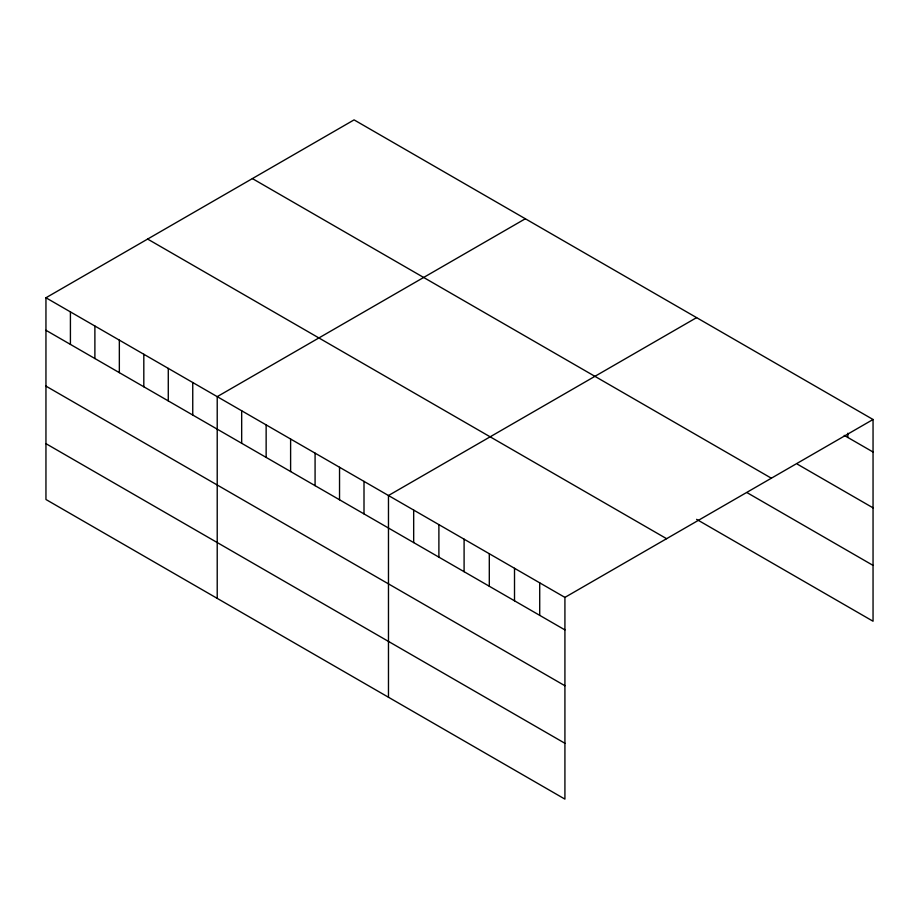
<?xml version="1.0" encoding="UTF-8"?>
<svg xmlns="http://www.w3.org/2000/svg" width="919" height="919" viewBox="0 0 919 919"><rect width="100%" height="100%" fill="white"/><g stroke="black" fill="none" stroke-linecap="round" stroke-linejoin="round"><path stroke-width="1.38" d="M45.95 297.767L564.921 597.396L564.921 799.116L45.95 499.499L45.95 297.767L354.079 119.884L873.05 419.501L873.05 621.233L696.602 519.35M525.335 218.756L217.217 396.652L217.217 598.372M696.602 317.629L388.473 495.525L388.473 697.245M564.921 597.396L873.05 419.501M844.239 435.388L873.05 452.01M797.428 464.198L873.05 507.851M252.392 178.585L771.374 478.213M747.009 492.618L873.05 565.392M147.626 239.066L666.608 538.695M45.95 330.277L564.921 629.906M45.95 386.118L564.921 685.746M45.95 443.659L564.921 743.287M847.846 433.217L847.846 437.467M539.717 582.841L539.717 615.351M514.514 568.298L514.514 600.808M489.299 553.743L489.299 586.253M464.095 539.189L464.095 571.698M438.891 524.634L438.891 557.144M413.676 510.079L413.676 542.589M364.004 481.407L364.004 513.916M339.536 467.277L339.536 499.787M315.079 453.147L315.079 485.657M290.611 439.029L290.611 471.539M266.142 424.9L266.142 457.409M241.674 410.77L241.674 443.28M192.749 382.522L192.749 415.032M168.28 368.404L168.28 400.914M143.812 354.274L143.812 386.784M119.344 340.145L119.344 372.654M94.887 326.027L94.887 358.536M70.418 311.897L70.418 344.407"/></g></svg>
